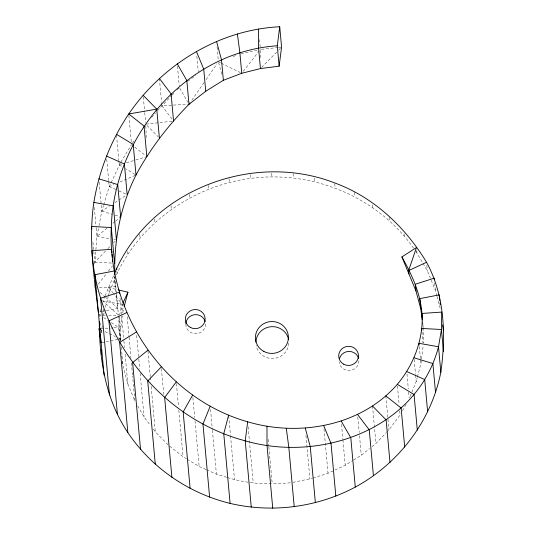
<?xml version="1.0" encoding="UTF-8"?>
<svg xmlns="http://www.w3.org/2000/svg" width="535" height="535" viewBox="0 0 535 535"><rect width="100%" height="100%" fill="white"/><g stroke="black" fill="none" stroke-linecap="round" stroke-linejoin="round"><path stroke-width="0.4" stroke-dasharray="2.67 2.01" d="M119.954 340.568L118.77 327.514L119.305 316.74M94.802 263.842L96.955 236.41L98.828 226.619M101.369 332.743L102.325 325.307M103.596 315.382L104.345 311.29M120.609 340.708L120.582 329.513L122.314 316.004M122.722 312.828L123.766 308.066M417.42 376.921L420.891 363.72L421.399 359.747M421.5 358.958L423.232 345.449M98.988 225.803L101.797 211.118L103.476 205.58M100.834 309.477L99.563 314.868L99.931 318.934M119.546 315.148L122.308 304.435L113.453 293.434M105.402 307.25L108.164 296.751M108.378 295.942L109.227 292.712L114.985 278.528M410.131 396.509L416.197 381.582L417.213 377.703M103.716 204.791L109.22 186.608L120.509 162.787M105.141 295.795L113.915 274.923M116.503 274.796L117.105 273.305C145.012 215.05 207.74 177.118 272.001 176.911C326.872 176.51 381.916 202.805 413.495 248.126M118.121 314.807L102.834 301.004L104.813 296.544M402.474 410.719L406.841 402.975M120.937 162.085L131.543 144.557M191.838 100.172L204.169 82.343M206.069 79.601L216.976 63.825M132.493 143.199L134.392 140.478M386.671 432.273L388.932 429.926L400.086 414.946L399.712 410.813M98.32 284.152L106.438 273.686M108.465 271.064L112.524 265.835M243.264 71.342L259.395 50.705M151.686 117.392L155.438 113.072M157.584 110.605L171.494 95.752M372.106 446.531L375.931 443.441L386.103 432.862M172.056 95.17L174.885 92.247M177.145 89.913L179.412 87.579M92.956 242.248L94.769 262.177L105.602 251.009M107.883 248.655L110.163 246.307M113.581 242.783L115.292 241.017M261.615 67.383L278.053 50.718M278.641 50.123L280.407 48.337M96.2 228.117L96.955 236.41L107.207 227.963M112.972 223.215L114.898 221.63M115.533 221.102L120.663 216.882M353.608 460.067L361.285 455.292L369.558 448.591M187.925 81.233L195.783 75.375M99.162 182.134L101.797 211.118L109.341 206.209M114.824 202.645L118.255 200.411M118.944 199.97L125.799 195.509M313.075 478.069L328.022 473.254L345.229 465.276L352.906 460.501M108.765 181.646L109.22 186.608L113.808 184.622M119.927 181.974L135.997 175.019L125.524 168.692M233.059 56.509L236.142 55.406M292.859 482.376L312.286 478.323M118.937 161.583L119.238 164.894L121.605 164.185M126.334 162.774L135.014 160.179M135.803 159.945L146.844 156.641M240.857 53.921L258.773 49.795M99.951 311.785L102.386 311.316M103.195 311.163L105.629 310.695M106.438 310.534L117.794 308.347L114.015 275.251M101.924 342.54L105.168 341.912M105.983 341.758L120.576 338.949L118.77 327.514L111.226 322.545M171.929 121.258L145.781 124.173L158.246 136.866M260.418 57.747L260.398 49.414L277.504 47.582M278.32 47.495L281.577 47.147M99.396 287.797L115.058 286.713L114.844 276.99M100.64 328.764L109.702 328.136M110.531 328.082L112.999 327.908M113.821 327.855L118.77 327.514M227.435 477.534C247.972 484.014 269.921 484.978 291.234 482.684M161.65 103.201L161.878 105.676L172.558 105.127M173.38 105.087L188.995 104.285M94.769 262.177L112.076 263.086M105.335 315.175L99.563 314.868L100.934 315.77M108.632 315.349L116.048 315.737M96.955 236.41L109.942 238.697M113.995 239.412L115.62 239.7M102.834 301.004L122.308 304.435L122.93 311.236M109.227 292.712L108.759 287.609L117.546 289.716M101.797 211.118L112.016 214.241M115.159 215.197L119.873 216.642M206.657 469.81L216.407 474.164L226.646 477.294M109.22 186.608L115.948 189.611M118.944 190.948L127.169 194.62M187.263 459.277L199.16 466.466L205.908 469.476M100.48 329.573L101.971 330.262M104.947 331.653L108.665 333.392M109.414 333.74L115.366 336.515M118.342 337.906L120.576 338.949M219.129 62.127L220.587 62.849M221.316 63.21L240.295 72.559M119.238 164.894L122.729 167M169.648 446.143L183.064 456.736L186.561 458.856M103.676 317.576L107.796 320.291M134.733 147.078L145.567 155.638M100.145 292.464L105.014 296.845M105.622 297.393L117.794 308.347M153.351 429.251L155.304 431.825L168.364 445.133M108.759 287.609L112.932 292.785M415.936 251.343L427.325 270.777L435.289 290.057L436.801 295.688M161.878 105.676L173.561 121.077M137.676 405.864L144.082 417.026L150.422 425.392M179.807 88.275L187.798 102.198M121.325 347.188L123.05 366.147L127.825 383.929L134.874 400.983L132.62 376.199M437.021 296.49L440.472 309.364M218.614 62.575L222.072 75.448M422.663 323.087L423.192 327.046L423.232 343.049M121.679 355.842L121.893 357.427M122.421 361.386L122.943 365.351M434.641 282.921L435.289 290.057M426.83 265.367L427.325 270.777M416.712 250.447L416.912 252.634M422.683 321.448L423.192 327.046M421.981 331.687L423.011 343.022M419.333 346.586L420.443 358.824M420.517 359.64L420.891 363.72M404.019 233.715L404.219 235.902M414.177 359.426L415.521 374.199M415.595 375.015L416.197 381.582M406.974 374.018L408.325 388.858M408.626 392.155L409.148 397.926M389.119 217.21L389.453 220.855M397.452 386.002L399.11 404.192M372.567 204.818L372.835 207.727M385.835 395.927L388.932 429.926M354.237 192.359L354.631 196.726M372.527 406.045L375.931 443.441M357.795 416.939L359.206 432.44M359.5 435.704L361.285 455.292M334.736 183.659L335.131 188.032M341.511 424.355L342.848 439.088M342.922 439.904L345.229 465.276M314.312 178.122L314.647 181.766M323.989 428.936L328.022 473.254M293.093 173.668L293.488 178.041M305.96 435.49L309.925 479.086M259.508 39.623L260.398 49.414M271.673 173.266L272.001 176.911M250.186 174.744L250.52 178.389M268.182 439.409L268.777 446.016M268.858 446.839L272.235 483.994M217.063 47.08L218.253 60.134M229.054 178.817L229.381 182.462M248.113 426.763L253.236 482.998M196.84 56.269L198.251 71.79M208.59 185.411L208.924 189.056M228.719 415.936L230.451 434.982M230.531 435.811L234.524 479.701M210.516 409.482L212.328 429.384M212.402 430.214L216.407 474.164M177.466 66.246L179.258 85.941M189.136 194.432L189.464 198.07M192.888 397.565L194.7 417.487M195.007 420.811L199.16 466.466M159.403 78.478L161.577 102.379M170.979 205.728L171.314 209.366M176.41 383.608L178.523 406.874M178.83 410.198L183.064 456.736M143.306 96.922L144.657 111.788M144.731 112.611L145.634 122.522M154.428 219.123L154.755 222.767M161.403 368.602L163.75 394.389M128.908 115.613L131.322 142.076M139.722 234.41L140.056 238.055M147.954 351.054L150.281 376.6M150.355 377.429L150.803 382.371M151.178 386.491L155.304 431.825M136.646 335.338L138.746 358.443M138.826 359.266L139.722 369.17M140.103 373.296L144.082 417.026M116.53 135.121L118.864 160.754M127.109 251.343L127.437 254.988M127.203 316.713L129.009 336.542M129.082 337.371L130.961 358.022M131.416 362.977L132.54 375.369M120 297.921L121.579 315.289M121.652 316.118L123.839 340.099M123.913 340.929L124.515 347.543M125.116 354.157L127.825 383.929M106.732 159.316L108.692 180.817M116.911 271.118L117.105 273.305M119.419 316.713L120.582 329.513M114.918 276.769L118.395 314.968M118.469 315.79L120.729 340.594M94.314 207.386L96.126 227.288M103.556 308.942L103.917 312.908M100.306 323L100.526 325.44M100.968 330.316L101.189 332.757M145.841 125.839L146.215 137.495M358.938 360.791A9.891 9.556 -5.2 0 1 349.602 370.514A9.891 9.556 -5.2 0 1 339.21 361.981M288.846 343.109A16.485 15.923 -5.2 0 1 273.445 358.47A16.485 15.923 -5.2 0 1 256.125 345.369M205.587 324.009A9.891 9.556 -5.2 0 1 195.823 333.746A9.891 9.556 -5.2 0 1 185.812 324.37"/><path stroke-width="0.8" d="M114.824 272.683C149.767 190.574 252.393 150.85 334.669 182.93C373.871 197.208 405.176 226.994 426.549 262.277C444.759 295.494 446.05 335.519 440.827 372.253C431.284 420.878 398.729 463.598 355.28 487.084C317.255 507.401 272.061 513.259 230.103 503.395C188.801 493.323 151.512 467.938 127.832 432.527C105.87 399.973 99.303 359.995 99.296 321.461M114.791 274.562C113.928 240.396 120.556 205.641 135.997 175.019C150.021 148.897 168.257 125.411 188.995 104.285L189.945 102.914M177.245 63.779L186.829 80.491L188.995 104.285L205.741 91.251L223.369 80.277L241.753 73.282L260.445 68.574L279.136 66.173L281.577 47.147L279.725 26.75C219.156 29.726 162.727 64.34 128.761 113.962C110.912 140.524 99.015 170.832 93.859 202.411C88.456 238.938 93.866 275.779 98.333 312.099M279.136 66.173L277.284 45.776L279.725 26.75M277.284 45.776C185.317 51.888 113.5 137.528 111.3 227.515C106.953 313.055 164.526 398.281 247.665 421.801L245.224 440.82L251.256 507.12M124.18 306.481L127.932 292.21L118.349 289.91M228.646 415.106L223.757 433.698L230.103 503.395M408.947 273.98L408.633 270.583L416.451 247.531L401.899 256.927L415.989 291.033L420.764 308.815L422.242 319.91M247.665 421.801C299.246 437.068 360.998 426.134 397.304 384.351C410.592 368.515 419.44 349.061 421.687 328.45C424.616 302.87 414.224 278.675 401.899 256.927M210.215 406.165L202.959 424.034L209.613 497.129M122.97 302.997L127.932 292.21M192.66 395.071L183.151 411.937L190.112 488.428M176.256 381.943L164.64 397.532L171.916 477.427M161.249 366.936L147.713 381.007L155.297 464.3M147.881 350.231L132.633 362.563L140.524 449.26M136.345 332.034L119.633 342.433L127.832 432.527M126.828 312.587L108.913 320.886L117.426 414.378M408.633 270.583L426.549 262.277M159.383 138.023L156.748 109.127L128.761 113.962L144.055 126.046L146.844 156.641M101.115 342.694L98.988 328.878L100.64 328.764M93.859 202.411L113.34 205.841L116.429 239.84M98.861 178.817L117.72 184.582L120.663 216.882M414.03 357.781L432.889 363.553L435.523 392.449M106.432 156.013L124.381 164.018L127.169 194.62M406.747 371.551L424.696 379.556L427.639 411.856M98.988 328.878L100.48 329.573M116.456 134.292L133.208 144.423L135.997 175.019M397.304 384.351L414.057 394.476L417.307 430.173M385.835 395.927L401.136 408.011L404.694 447.106M143.153 95.277L156.748 109.127M372.527 406.045L386.123 419.895L389.988 462.394M159.403 78.478L171.086 93.879L173.561 121.077M357.574 414.491L369.257 429.893L373.43 475.789M341.21 421.085L350.793 437.79L355.28 487.084M196.392 51.367L203.728 69.115L205.741 91.251M323.688 425.659L331.025 443.408L335.82 496.106M216.541 41.369L221.51 59.88L223.369 80.277M305.284 428.087L310.26 446.605L315.362 502.699M442.666 325.012L443.435 330.784M237.373 33.899L239.901 52.885L241.753 73.282M286.285 428.288L288.813 447.273L294.223 506.772M439.81 300.503L439.295 294.865L419.841 298.617L420.764 308.815M440.031 302.917L440.178 304.529M443.482 351.589L441.469 329.493L441.729 312.086L421.954 313.45L422.396 318.251M434.353 279.745L434.206 278.16L415.374 284.232L415.989 291.033M440.827 372.253L438.506 346.754L441.469 329.493L421.687 328.45L421.834 330.068M419.179 344.955L419.032 343.323L438.506 346.754C417.153 428.642 321.181 462.902 245.224 440.82C160.353 418.403 97.236 337.712 91.873 250.681L111.654 249.317L111.949 252.547M260.445 68.574L258.586 48.17L258.545 29.017M272.743 508.25L267.018 445.354L266.978 426.201M119.626 293.789L119.472 292.137L100.633 298.209L109.454 395.104M116.643 268.202L116.777 269.66M114.55 263.213L111.3 227.515L91.518 226.479L91.746 228.967M114.537 272.616L114.39 270.951L94.929 274.702L104.057 374.995M112.096 254.165L112.39 257.395M112.611 259.816L112.758 261.434M95.21 284.734L95.277 288.077M101.302 349.382L101.309 354.377M339.464 358.671A9.891 9.556 -5.2 0 1 348.92 351.415A9.891 9.556 -5.2 0 1 358.57 358.323M255.904 342.052A16.485 15.923 -5.2 0 1 271.298 326.691A16.485 15.923 -5.2 0 1 288.619 339.785M185.839 323.535A9.891 9.556 -5.2 0 1 194.713 314.68A9.891 9.556 -5.2 0 1 205.219 321.542M263.849 351.421A16.485 15.923 -5.2 0 0 288.392 337.177A16.485 15.923 -5.2 0 0 263.487 323.835A16.485 15.923 -5.2 0 0 263.849 351.421M190.4 327.453A9.891 9.556 -5.2 0 0 205.126 318.907A9.891 9.556 -5.2 0 0 190.179 310.902A9.891 9.556 -5.2 0 0 190.4 327.453M343.751 364.241A9.891 9.556 -5.2 0 0 358.47 355.688A9.891 9.556 -5.2 0 0 343.53 347.683A9.891 9.556 -5.2 0 0 343.751 364.241"/></g></svg>
